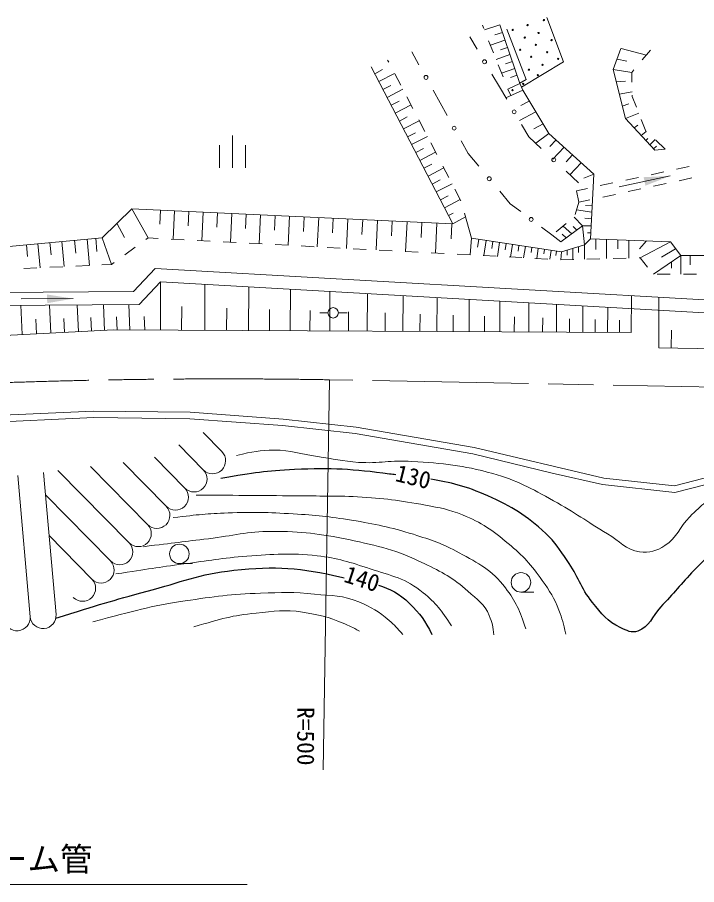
# Model space of a CAD drawing. Units: millimetres, scale not verified. Extents: x 40000 to 680000, y 20000 to 380000.
# Drawn here: x 291598 to 343810, y 249397 to 316089 of the extents above; entities that cross this region are included whole.
import ezdxf
from ezdxf.enums import TextEntityAlignment as Align

# ---------------------------------------------------------------- set-up
doc = ezdxf.new("R2010")
doc.units = ezdxf.units.MM
doc.header["$LTSCALE"] = 1000
doc.linetypes.add('CHAIN', pattern=[18.5, 12, -1.5, 3.5, -1.5])
for name, color, linetype, lineweight in [('M-BGD', 7, 'Continuous', 13), ('M-BMK', 2, 'CHAIN', 13), ('M-STR-HTXT', 7, 'Continuous', 13)]:
    doc.layers.add(name, color=color, linetype=linetype, lineweight=lineweight)
doc.styles.add('ＭＳ ゴシック', font='')
doc.styles.get('ＭＳ ゴシック').set_extended_font_data('MS Gothic')

# ---------------------------------------------------------------- blocks, each defined once
blk = doc.blocks.new('filled_arrow')
at = {"color": 0, "linetype": 'Continuous', "lineweight": -2}
blk.add_solid([(7.5, 1.25), (0, 0), (7.5, -1.25)], dxfattribs=at)

msp = doc.modelspace()

# ---------------------------------------------------------------- linework, layer by layer
at = {"layer": 'M-BGD'}
for p, q in [((327347, 315486), (327452, 315222)), ((328673, 315524), (327493, 315120)), ((328672, 315524), (330226, 310993)), ((332283, 316089), (333577, 312666)), ((328875, 314934), (328299, 314737)), ((330696, 311308), (329230, 315177)), ((326941, 313639), (326372, 314602)), ((327821, 314293), (328190, 313364)), ((329077, 314344), (327954, 313959)), ((329270, 313783), (328722, 313595)), ((337995, 313693), (337387, 312073)), ((337996, 313694), (339951, 313191)), ((339628, 312810), (340275, 313573)), ((320059, 312809), (320148, 312638)), ((321928, 313426), (322469, 312449)), ((329462, 313221), (328393, 312855)), ((337691, 312883), (338435, 312724)), ((325071, 300208), (318796, 312275)), ((328560, 312435), (328929, 311505)), ((329829, 312152), (328811, 311803)), ((329645, 312687), (329124, 312508)), ((333577, 312666), (330344, 310722)), ((319067, 311754), (319673, 312069)), ((319383, 311148), (320595, 311778)), ((320609, 311751), (321070, 310864)), ((328646, 310750), (328077, 311713)), ((330003, 311643), (329506, 311473)), ((337387, 312074), (338816, 311855)), ((337387, 312073), (338329, 308306)), ((319698, 310542), (320304, 310857)), ((330226, 310993), (329299, 310576)), ((330696, 311308), (330217, 311020)), ((330445, 310488), (330226, 310993)), ((337623, 311130), (338351, 311170)), ((320013, 309936), (321225, 310566)), ((323550, 310495), (324091, 309519)), ((329214, 309787), (328646, 310750)), ((330445, 310488), (329145, 309904)), ((329299, 310576), (329518, 310071)), ((330445, 310488), (332446, 307169)), ((337858, 310190), (338849, 310373)), ((320328, 309330), (320934, 309645)), ((321532, 309976), (321993, 309089)), ((324091, 309519), (324631, 308542)), ((330949, 309652), (330308, 309306)), ((320643, 308724), (321855, 309354)), ((331446, 308828), (330182, 308148)), ((338091, 309259), (338604, 309431)), ((320958, 308118), (321564, 308433)), ((321273, 307512), (322485, 308142)), ((322454, 308202), (322916, 307315)), ((338329, 308306), (339361, 308726)), ((338329, 308306), (340597, 305881)), ((330919, 306899), (330351, 307862)), ((332004, 307902), (331288, 307516)), ((339000, 307588), (339296, 307792)), ((308144, 304505), (308144, 307005)), ((321588, 306906), (322194, 307221)), ((321904, 306300), (323116, 306930)), ((331872, 306015), (330919, 306899)), ((332446, 307168), (331453, 306403)), ((332446, 307169), (335896, 304026)), ((339918, 307308), (339558, 306991)), ((307144, 304505), (307144, 306255)), ((309144, 304505), (309144, 306255)), ((323377, 306427), (323838, 305540)), ((325713, 306588), (326253, 305612)), ((333001, 306663), (332532, 306162)), ((339902, 306624), (340056, 306779)), ((340218, 306286), (340613, 306688)), ((340505, 305978), (340715, 306188)), ((341400, 305963), (340665, 306640)), ((322219, 305694), (322825, 306009)), ((322534, 305088), (323746, 305718)), ((326253, 305612), (327062, 304646)), ((333615, 306103), (332762, 305190)), ((334267, 305510), (333782, 304980)), ((340597, 305881), (341400, 305963)), ((322849, 304482), (323455, 304797)), ((334928, 304907), (334073, 303974)), ((323164, 303876), (324376, 304506)), ((324300, 304653), (324761, 303766)), ((334730, 303366), (333777, 304249)), ((340311, 303988), (341289, 304198)), ((342267, 304408), (343245, 304618)), ((323479, 303270), (324085, 303585)), ((335896, 304026), (335133, 303730)), ((335644, 299070), (335896, 304026)), ((341762, 303891), (337851, 303052)), ((338356, 303569), (339334, 303778)), ((342456, 303528), (343433, 303738)), ((323794, 302664), (325006, 303294)), ((325222, 302879), (325684, 301991)), ((334572, 302757), (335423, 302939)), ((336400, 303149), (337378, 303359)), ((338545, 302689), (339522, 302898)), ((340500, 303108), (341478, 303318)), ((324110, 302057), (324716, 302373)), ((328679, 302715), (329488, 301749)), ((334761, 301877), (334572, 302757)), ((336589, 302269), (337567, 302479)), ((324425, 301451), (325637, 302082)), ((329488, 301749), (330288, 301151)), ((334761, 301877), (334465, 300921)), ((334761, 301877), (335611, 302059)), ((335279, 301617), (335772, 301590)), ((298125, 299146), (300390, 301371)), ((300390, 301371), (325071, 300208)), ((300390, 301371), (301645, 299130)), ((302591, 301266), (302540, 300176)), ((303684, 301215), (303581, 299028)), ((304784, 301163), (304732, 300067)), ((305884, 301111), (305780, 298912)), ((306983, 301059), (306931, 299957)), ((308083, 301008), (307979, 298795)), ((309189, 300956), (309137, 299846)), ((310295, 300904), (310191, 298678)), ((311408, 300851), (311355, 299735)), ((312520, 300799), (312415, 298561)), ((324740, 300845), (325098, 301031)), ((325965, 301034), (326497, 299105)), ((334581, 301294), (335747, 301097)), ((299257, 300258), (299830, 299170)), ((313639, 300746), (313587, 299624)), ((314759, 300693), (314653, 298442)), ((315884, 300640), (315831, 299512)), ((317010, 300588), (316903, 298323)), ((318142, 300534), (318088, 299399)), ((319274, 300481), (319167, 298203)), ((320413, 300427), (320359, 299285)), ((321552, 300374), (321444, 298083)), ((322697, 300320), (322643, 299171)), ((323842, 300266), (323734, 297962)), ((324995, 300212), (324940, 299056)), ((325071, 300207), (326043, 300753)), ((333789, 300227), (333004, 299607)), ((335041, 300049), (334400, 300711)), ((335211, 300654), (335722, 300602)), ((331888, 299955), (332688, 299356)), ((333380, 298837), (335041, 300049)), ((334210, 299443), (333544, 300034)), ((334606, 299732), (334308, 299995)), ((335200, 298604), (335041, 300049)), ((335041, 300049), (335694, 300049)), ((335413, 299523), (335667, 299523)), ((286579, 298074), (298125, 299146)), ((295026, 298858), (295206, 296918)), ((295996, 298948), (296088, 297955)), ((296966, 299038), (297155, 297005)), ((297619, 299099), (297714, 298079)), ((298125, 299146), (298842, 297080)), ((303424, 299037), (304423, 298984)), ((305421, 298931), (306420, 298878)), ((307418, 298825), (308417, 298772)), ((326497, 299105), (326392, 297821)), ((326497, 299105), (333410, 298047)), ((327065, 299018), (326974, 298422)), ((327633, 298931), (327455, 297765)), ((328150, 298852), (328067, 298310)), ((333380, 298837), (332688, 299356)), ((333787, 299134), (333464, 299421)), ((335644, 299070), (335200, 298604)), ((335644, 299070), (341795, 298820)), ((336054, 299054), (336054, 298250)), ((336881, 297533), (336881, 299020)), ((337743, 298985), (337743, 298283)), ((338604, 298950), (338604, 297573)), ((339415, 298284), (339961, 298895)), ((341795, 298820), (339464, 297593)), ((341795, 298820), (342595, 297767)), ((292291, 298604), (292375, 297700)), ((293175, 298686), (293346, 296835)), ((294100, 298772), (294188, 297824)), ((299854, 297821), (300662, 298411)), ((309416, 298719), (310414, 298667)), ((311413, 298614), (312411, 298561)), ((313410, 298508), (314409, 298455)), ((315407, 298402), (316406, 298350)), ((317405, 298297), (318403, 298244)), ((319402, 298191), (320400, 298138)), ((328667, 298773), (328504, 297709)), ((329161, 298697), (329086, 298205)), ((329656, 298622), (329508, 297656)), ((330150, 298546), (330082, 298103)), ((330644, 298470), (330511, 297603)), ((331138, 298395), (331078, 298000)), ((331633, 298319), (331515, 297550)), ((332127, 298243), (332074, 297898)), ((332621, 298168), (332518, 297497)), ((335200, 298604), (333411, 298047)), ((333860, 298187), (333860, 297798)), ((334305, 298325), (334305, 297473)), ((334738, 298460), (334738, 298001)), ((335200, 298604), (335200, 297493)), ((342195, 298293), (341099, 297642)), ((321399, 298085), (322398, 298032)), ((323396, 297980), (324395, 297927)), ((325393, 297874), (326392, 297821)), ((327391, 297768), (328389, 297715)), ((329388, 297662), (330386, 297610)), ((331385, 297557), (332384, 297504)), ((333047, 298102), (332997, 297779)), ((333411, 298047), (333382, 297451)), ((333382, 297451), (334382, 297474)), ((335382, 297498), (336381, 297521)), ((337381, 297544), (338381, 297567)), ((342595, 297767), (340487, 296341)), ((342595, 297767), (378715, 298036)), ((342595, 297767), (342606, 296337)), ((343310, 297772), (343315, 297054)), ((292103, 296780), (293102, 296824)), ((294101, 296869), (295100, 296913)), ((296099, 296958), (297098, 297003)), ((300532, 295001), (302203, 296783)), ((347128, 294203), (302203, 296783)), ((341884, 297286), (341887, 296812)), ((340787, 296340), (341787, 296339)), ((342787, 296337), (343787, 296335)), ((300968, 294004), (302613, 295758)), ((353462, 292841), (302613, 295758)), ((302613, 295758), (302613, 292034)), ((305998, 292017), (306015, 295562)), ((281272, 294880), (300532, 295001)), ((309366, 292001), (309383, 295369)), ((312566, 291985), (312581, 295185)), ((315606, 291971), (315621, 295011)), ((318494, 291957), (318508, 294845)), ((295891, 294458), (291891, 294433)), ((321238, 291943), (321251, 294687)), ((323845, 291931), (323857, 294537)), ((326321, 291919), (326333, 294395)), ((328674, 291907), (328685, 294260)), ((330909, 291896), (330920, 294132)), ((338789, 291858), (338802, 294681)), ((340901, 290666), (340901, 294560)), ((281783, 293883), (300968, 294004)), ((291973, 291703), (291862, 293946)), ((294175, 291812), (294069, 293960)), ((296286, 291917), (296184, 293974)), ((298309, 292017), (298212, 293987)), ((300253, 292045), (300156, 293999)), ((304226, 292026), (304235, 293845)), ((307682, 292009), (307691, 293737)), ((310966, 291993), (310974, 293635)), ((314086, 291978), (314094, 293538)), ((317050, 291964), (317057, 293446)), ((333033, 291886), (333043, 294010)), ((335051, 291876), (335060, 293894)), ((336967, 291867), (336977, 293784)), ((293074, 291758), (293018, 292883)), ((295230, 291864), (295177, 292943)), ((297298, 291967), (297247, 293000)), ((299280, 292050), (299230, 293056)), ((301393, 292039), (301358, 293093)), ((315472, 293369), (314849, 293369)), ((316272, 293369), (316943, 293369)), ((319866, 291950), (319873, 293358)), ((322541, 291937), (322548, 293275)), ((325083, 291925), (325089, 293196)), ((327498, 291913), (327503, 293120)), ((329792, 291902), (329797, 293049)), ((331971, 291891), (331976, 292981)), ((334042, 291881), (334047, 292917)), ((336009, 291872), (336014, 292855)), ((337878, 291863), (337883, 292797)), ((280408, 291131), (298999, 292051)), ((298999, 292051), (338788, 291858)), ((341849, 290650), (341873, 292033)), ((340901, 290666), (354747, 290424)), ((307317, 282695), (305885, 284153)), ((305890, 281294), (304013, 283205)), ((304463, 279892), (302141, 282257)), ((301609, 277090), (297220, 281560)), ((303036, 278491), (299725, 281864)), ((292577, 270003), (291625, 280861)), ((294570, 270178), (293611, 281102)), ((300182, 275689), (294715, 281256)), ((298755, 274287), (293763, 279371)), ((297328, 272886), (294038, 276236)), ((304054, 274081), (305054, 274081)), ((330308, 271893), (331308, 271893))]:
    msp.add_line(p, q, dxfattribs=at)
for points in [[(338833, 311109), (338816, 311855), (338980, 312048)], [(339187, 309171), (338857, 310011), (338855, 310109)], [(339929, 307318), (339905, 307341), (339552, 308240)], [(301469, 299002), (301645, 299131), (302425, 299089)], [(339381, 297591), (339464, 297593), (340044, 296883)], [(298097, 297047), (298842, 297080), (299047, 297231)], [(348057, 281592), (342096, 280052), (336667, 280651), (326717, 283008), (317639, 284586), (312020, 285201), (304872, 285727), (297455, 285815), (288743, 285421), (282053, 285108)], [(282048, 284607), (288766, 284921), (297464, 285315), (304850, 285227), (311975, 284703), (317569, 284091), (326617, 282517), (332692, 281031), (336582, 280157), (342133, 279545), (348057, 281075)]]:
    msp.add_lwpolyline(points, dxfattribs=at)
for centre, radius in [((330818, 315494), 50), ((332068, 315882), 50), ((329669, 315122), 50), ((331662, 314886), 50), ((330598, 314531), 50), ((332659, 314345), 50), ((330244, 313602), 50), ((331460, 313974), 50), ((327509, 312676), 150), ((331088, 313062), 50), ((332321, 313400), 50), ((333166, 312893), 50), ((331966, 312437), 50), ((323010, 311472), 150), ((330919, 312065), 50), ((331612, 311643), 50), ((330480, 310967), 50), ((329653, 310495), 50), ((329782, 308824), 150), ((325172, 307565), 150), ((332824, 305132), 150), ((327871, 303680), 150), ((331088, 300553), 150), ((315872, 293369), 400), ((304054, 274831), 750), ((330308, 272643), 750)]:
    msp.add_circle(centre, radius, dxfattribs=at)
for centre, start, end in [((306604, 281994), 224.47825, 44.47825), ((305177, 280593), 224.47825, 44.47825), ((303750, 279192), 224.47825, 44.47825), ((302323, 277791), 224.47825, 44.47825), ((300896, 276389), 224.47825, 44.47825), ((299468, 274988), 224.47825, 44.47825), ((298041, 273587), 224.47825, 44.47825), ((296614, 272185), 224.47825, 44.47825), ((293573, 270090), 185.01311, 5.01311), ((291581, 269915), 185.01311, 5.01311)]:
    msp.add_arc(centre, 1000, start, end, dxfattribs=at)
for points, knots in [([(308449, 282405), (309724, 282700), (310201, 282791), (311342, 282806), (312656, 282824), (313370, 282508), (314670, 282320), (315897, 282143), (316575, 281958), (317812, 281871), (319415, 281759), (320322, 282054), (321926, 281946), (324372, 281782), (325771, 281668), (328134, 281011), (330061, 280475), (331052, 279874), (332809, 278917), (334478, 278007), (335322, 277339), (336960, 276374), (337912, 275813), (338335, 275152), (339428, 274990), (340203, 274875), (340714, 275054), (341373, 275476), (342332, 276091), (342468, 276884), (343280, 277683), (344204, 278592), (344751, 279087), (345823, 279815), (346589, 280334), (346887, 280512), (347859, 281024)], [0, 0, 0, 0, 1, 1, 1, 2, 2, 2, 3, 3, 3, 4, 4, 4, 5, 5, 5, 6, 6, 6, 7, 7, 7, 8, 8, 8, 9, 9, 9, 10, 10, 10, 11, 11, 11, 12, 12, 12, 12]), ([(305338, 279350), (309076, 279331), (310023, 279331), (313025, 279291), (314865, 279267), (315899, 279314), (317737, 279216), (319794, 279107), (320946, 278948), (322973, 278580), (324102, 278375), (324750, 278260), (325815, 277832), (327320, 277228), (328085, 276664), (329331, 275626), (330490, 274659), (331081, 274019), (331948, 272784), (332535, 271949), (332855, 271455), (333220, 270502), (333486, 269807), (333567, 269519), (333744, 268670)], [0, 0, 0, 0, 1, 1, 1, 2, 2, 2, 3, 3, 3, 4, 4, 4, 5, 5, 5, 6, 6, 6, 7, 7, 7, 8, 8, 8, 8]), ([(330677, 269081), (330203, 270506), (329936, 271130), (329106, 272223), (328053, 273610), (327084, 274086), (325553, 274915), (324251, 275621), (323454, 275901), (322038, 276336), (320219, 276895), (319167, 277118), (317288, 277421), (315547, 277701), (314561, 277806), (312800, 277907), (310846, 278020), (309745, 278064), (307789, 277982), (306141, 277913), (305564, 277857), (303582, 277626)], [0, 0, 0, 0, 1, 1, 1, 2, 2, 2, 3, 3, 3, 4, 4, 4, 5, 5, 5, 6, 6, 6, 7, 7, 7, 7]), ([(301300, 275385), (303728, 275690), (304342, 275767), (306293, 276000), (308191, 276226), (309243, 276553), (311155, 276561), (313476, 276570), (314789, 276388), (317064, 275925), (319391, 275451), (320724, 275128), (322861, 274093), (324261, 273414), (325081, 273014), (326226, 271961), (326943, 271302), (327507, 270993), (327872, 270091), (328097, 269536), (328165, 269242), (328209, 268595)], [0, 0, 0, 0, 1, 1, 1, 2, 2, 2, 3, 3, 3, 4, 4, 4, 5, 5, 5, 6, 6, 6, 7, 7, 7, 7]), ([(324955, 269305), (324182, 270515), (323790, 271014), (322786, 271849), (321443, 272965), (320368, 273136), (318709, 273681), (317151, 274194), (316263, 274509), (314633, 274691), (312542, 274925), (311346, 274802), (309247, 274654), (307339, 274519), (306282, 274309), (304386, 274055), (302344, 273782), (301690, 273680), (299168, 273291)], [0, 0, 0, 0, 1, 1, 1, 2, 2, 2, 3, 3, 3, 4, 4, 4, 5, 5, 5, 6, 6, 6, 6]), ([(297392, 269605), (300699, 270487), (301685, 270782), (304498, 271213), (306748, 271557), (308020, 271732), (310295, 271811), (311915, 271867), (312834, 271914), (314446, 271736), (315787, 271589), (316607, 271666), (317849, 271138), (318827, 270722), (319374, 270423), (320168, 269717), (320608, 269325), (320783, 269159), (321215, 268632)], [0, 0, 0, 0, 1, 1, 1, 2, 2, 2, 3, 3, 3, 4, 4, 4, 5, 5, 5, 6, 6, 6, 6]), ([(305171, 269231), (307337, 269847), (308052, 270098), (309958, 270278), (311340, 270408), (312142, 270582), (313511, 270353), (314766, 270142), (315484, 269996), (316652, 269492), (317144, 269280), (317335, 269203), (317887, 268894)], [0, 0, 0, 0, 1, 1, 1, 2, 2, 2, 3, 3, 3, 4, 4, 4, 4])]:
    msp.add_open_spline(points, degree=3, knots=knots, dxfattribs=at)
at = {"layer": 'M-BGD', "lineweight": 25}
for points, knots in [([(320687, 280913), (320530, 280932), (320369, 280953), (320205, 280974), (317378, 281343), (315760, 281458), (312912, 281310), (310680, 281195), (309844, 281087), (307228, 280637)], [0, 0, 0, 0, 1, 1, 1, 2, 2, 2, 3, 3, 3, 3]), ([(350122, 279229), (348549, 278096), (348090, 277757), (346871, 276710), (345530, 275560), (344850, 274834), (343617, 273569), (342570, 272495), (342063, 271820), (341036, 270727), (340357, 270004), (340214, 269225), (339279, 268894), (338787, 268720), (338441, 268933), (337970, 269156), (336941, 269641), (336515, 270215), (335801, 271101), (334879, 272243), (334709, 273122), (333856, 274317), (333251, 275163), (332978, 275709), (332210, 276411), (330683, 277809), (329647, 278439), (327760, 279291), (326114, 280034), (324808, 280351), (323384, 280568)], [0, 0, 0, 0, 1, 1, 1, 2, 2, 2, 3, 3, 3, 4, 4, 4, 5, 5, 5, 6, 6, 6, 7, 7, 7, 8, 8, 8, 9, 9, 9, 10, 10, 10, 10]), ([(294553, 269889), (297910, 270937), (298815, 271224), (301581, 271961), (304165, 272650), (305578, 273283), (308238, 273569), (311454, 273915), (313354, 273788), (316503, 273045), (316572, 273029), (316641, 273013), (316709, 272998)], [0, 0, 0, 0, 1, 1, 1, 2, 2, 2, 3, 3, 3, 4, 4, 4, 4]), ([(319359, 272419), (320199, 272170), (320967, 271791), (321739, 271026), (322556, 270215), (322931, 269735), (323459, 268632)], [0, 0, 0, 0, 1, 1, 1, 2, 2, 2, 2])]:
    msp.add_open_spline(points, degree=3, knots=knots, dxfattribs=at)
at = {"layer": 'M-BMK'}
msp.add_line((349385, 287574), (315595, 288222), dxfattribs=at)
msp.add_arc((307465, -200736), 489025, 89.04745, 96.95288, dxfattribs=at)
at = {"layer": 'M-STR-HTXT'}
for p, q in [((315595, 288222), (315096, 258226)), ((281752, 249397), (309260, 249397))]:
    msp.add_line(p, q, dxfattribs=at)

# ---------------------------------------------------------------- block references
at = {"layer": 'M-BGD', "xscale": 267, "yscale": 267}
for p, rotation in [((341762, 303891), 192.1), ((295891, 294458), 180.4)]:
    msp.add_blockref('filled_arrow', p, dxfattribs=dict(at, rotation=rotation))

# ---------------------------------------------------------------- texts
at = {"layer": 'M-BGD', "style": 'ＭＳ ゴシック'}
for s, rotation, p in [('130', 345.964, (321785, 279739)), ('140', 342.15, (317778, 271913))]:
    msp.add_text(s, height=1320, rotation=rotation, dxfattribs=at).set_placement(p, align=Align.BOTTOM_CENTER)
at = {"layer": 'M-STR-HTXT', "style": 'ＭＳ ゴシック'}
msp.add_text('R=500', height=1320, rotation=270.093, dxfattribs=at).set_placement((312719, 258559), align=Align.BOTTOM_RIGHT)
msp.add_text('ヒューム管', height=1833, dxfattribs=at).set_placement((291126, 249897), align=Align.BOTTOM_CENTER)

doc.saveas('drawing.dxf')
